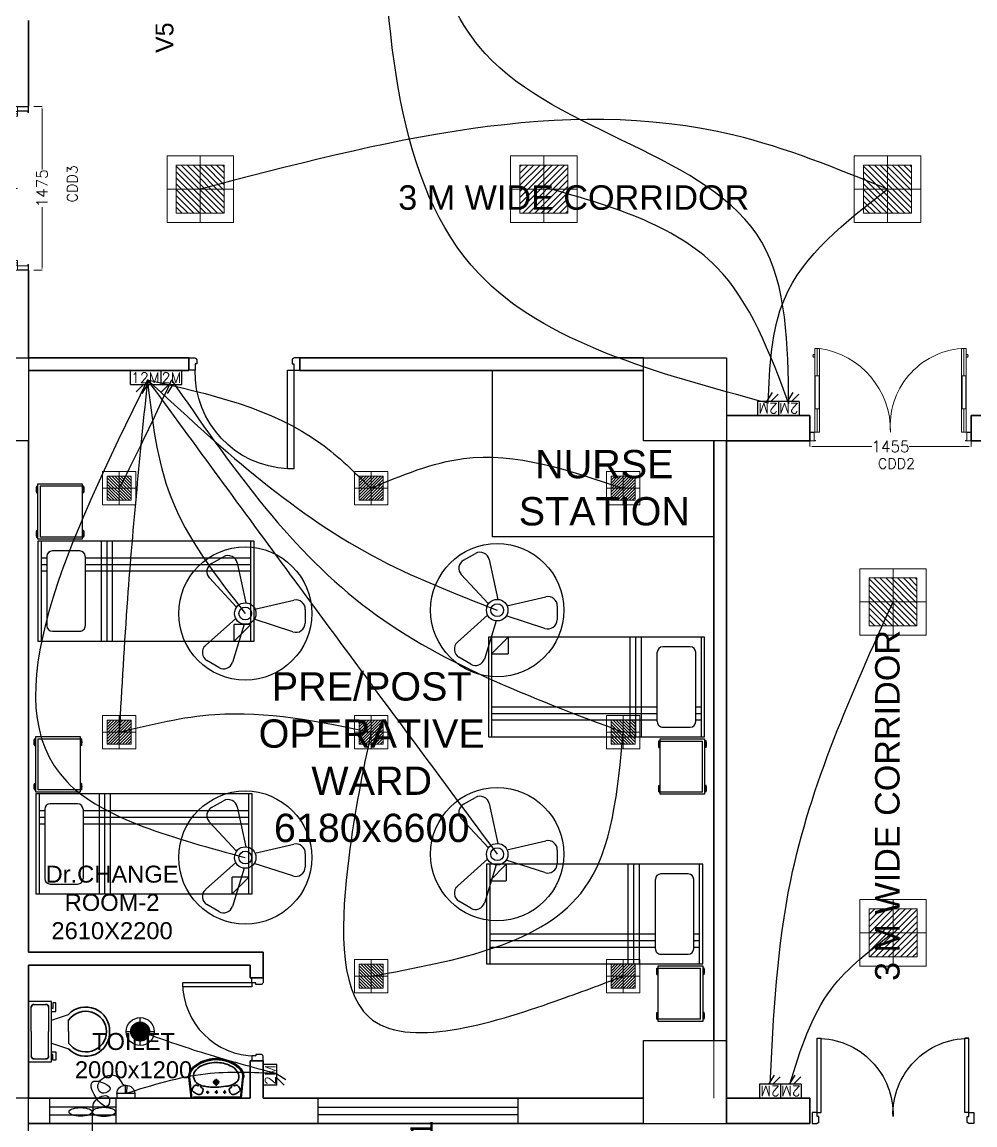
# Model space of a CAD drawing. Extents: x 3505867 to 3988380, y -625948 to -590408.
# Drawn here: x 3577633 to 3586225, y -613195 to -603251 of the extents above; entities that cross this region are included whole.
import ezdxf

# ---------------------------------------------------------------- set-up
doc = ezdxf.new("R2010")
doc.units = 0
doc.header["$LTSCALE"] = 6
doc.header["$MEASUREMENT"] = 0
doc.linetypes.add('CONTINU', pattern=[0])
doc.layers.get('0').update_dxf_attribs({"linetype": 'CONTINUOUS'})
doc.layers.get('Defpoints').update_dxf_attribs({"linetype": 'CONTINUOUS'})
for name, color, linetype, lineweight in [('1200 Door', 144, 'CONTINUOUS', 5), ('Double Leaf Door', 4, 'CONTINUOUS', 18), ('ELE-24W EMERGENCY  LED LIGHT', 5, 'CONTINUOUS', 18), ('ELE-24W LED LIGHT', 1, 'CONTINUOUS', 18), ('ELE-36W EMERGENCY  LED LIGHT', 7, 'CONTINUOUS', 18), ('ELE-36W LED LIGHT', 210, 'CONTINUOUS', 18), ('WALL', 10, 'CONTINUOUS', 35)]:
    doc.layers.add(name, color=color, linetype=linetype, lineweight=lineweight)
for name, color, linetype in [('24W RAW POWER', 1, 'CONTINUOUS'), ('24W UPS POWER LIGHT', 5, 'CONTINUOUS'), ('COL', 5, 'CONTINUOUS'), ('DIM', 7, 'CONTINUOUS'), ('DOOR', 44, 'CONTINUOUS'), ('ELE 36W EMERGENCY LIGHT', 5, 'CONTINUOUS'), ('ELE 36W LED LIGHT', 6, 'CONTINUOUS'), ('ELE-1200MM CEILINGFAN', 6, 'CONTINUOUS'), ('ELE-12M P.SB', 5, 'CONTINUOUS'), ('ELE-12W LED', 1, 'CONTINUOUS'), ('ELE-2M RAW P.SB', 40, 'CONTINUOUS'), ('ELE-2M UPS P.SB', 3, 'CONTINUOUS'), ('ELE-3M RAW P.SB', 40, 'CONTINUOUS'), ('ELE-EXHAUST FAN', 10, 'CONTINUOUS'), ('furniture', 33, 'CONTINUOUS'), ('JOINERY', 7, 'CONTINUOUS'), ('Window', 161, 'CONTINUOUS')]:
    doc.layers.add(name, color=color, linetype=linetype)
doc.layers.add('ELE-LIGHTING WIRING', color=7, linetype='CONTINUOUS', true_color=0x63d7b6)
doc.styles.add('ARIAL', font='')
doc.styles.add('ROMANS', font='romans.shx')
doc.styles.get("Standard").update_dxf_attribs({"font": 'SIMPLEX'})
doc.styles.get('ARIAL').set_extended_font_data('Arial')
doc.dimstyles.new('AEPL1', dxfattribs={"dimtxt": 100, "dimasz": 25, "dimexe": 1.25, "dimexo": 50, "dimtad": 0, "dimdec": 0, "dimtxsty": 'ROMANS', "dimcen": 2.5, "dimclrd": 250, "dimclre": 250, "dimadec": 0, "dimazin": 0, "dimtfac": 1, "dimtdec": 0, "dimtmove": 0, "dimatfit": 3, "dimfxl": 1, "dimlwd": 0, "dimlwe": 0, "dimarcsym": 0})

# ---------------------------------------------------------------- blocks, each defined once
blk = doc.blocks.new('1000')
at = {"layer": 'DOOR'}
for p, q in [((0, -111.1, 0), (0, 0)), ((0, 0), (55.2, 0, 0)), ((944.8, 0, 0), (944.8, -2.5, 0)), ((1000, 0), (944.8, 0, 0)), ((1000, -111.1, 0), (1000, 0)), ((55.2, 0, 0), (55.2, -2.5, 0)), ((70.2, -55, 0), (55.2, -55, 0)), ((55.2, -55, 0), (55.2, -111.1, 0)), ((70.2, -15, 0), (67.7, -15, 0)), ((70.2, -15, 0), (70.2, -55, 0)), ((929.8, -15, 0), (929.8, -55, 0)), ((929.8, -15, 0), (932.3, -15, 0)), ((929.8, -55, 0), (944.8, -55, 0)), ((944.8, -55, 0), (944.7, -111.1, 0)), ((55.2, -111.1, 0), (0, -111.1, 0)), ((55.2, -111.1, 0), (55.2, -1000.6, 0)), ((111.3, -111.1, 0), (55.2, -111.1, 0)), ((111.3, -1000.6, 0), (111.3, -111.1, 0)), ((944.7, -111.1, 0), (1000, -111.1, 0)), ((55.2, -1000.6, 0), (111.3, -1000.6, 0))]:
    blk.add_line(p, q, dxfattribs=at)
for centre, start_param, end_param in [((55.2, -15, 0), 3.926897, 5.497693), ((944.8, -15, 0), -0.785492, 0.785304)]:
    blk.add_ellipse(centre, major_axis=(-8.84, 8.84, 0), ratio=1, start_param=start_param, end_param=end_param, dxfattribs=at)
at = {"layer": 'DOOR', "color": 145}
blk.add_ellipse((71.4, -128.1, 0), major_axis=(597.3, 637.4, 0), ratio=0.999944, start_param=3.940126, end_param=5.484659, dxfattribs=at)
blk = doc.blocks.new('A$C45A5314D')
at = {"layer": 'furniture', "ltscale": 0.75}
for p, q in [((-1962.2, 946.4), (-1950, 946.4)), ((-1962.2, 946.4), (-1962.2, 887.3)), ((-1950, 467.5), (-1950, 967.5)), ((-1950, 967.5), (-1550, 967.5)), ((-1930.3, 947.8), (-1930.3, 487.2)), ((-1930.3, 947.8), (-1550, 947.8)), ((-1550, 967.5), (-1550, 467.5)), ((-1537.8, 946.4), (-1550, 946.4)), ((-1537.8, 946.4), (-1537.8, 887.3)), ((-1962.2, 887.3), (-1950, 887.3)), ((-1537.8, 887.3), (-1550, 887.3)), ((-1962.2, 545.4), (-1950, 545.4)), ((-1962.2, 545.4), (-1962.2, 486.3)), ((-1537.8, 545.4), (-1550, 545.4)), ((-1537.8, 545.4), (-1537.8, 486.3)), ((-1962.2, 486.3), (-1950, 486.3)), ((-1550, 467.5), (-1950, 467.5)), ((-1550, 487.2), (-1930.3, 487.2)), ((-1537.8, 486.3), (-1550, 486.3))]:
    blk.add_line(p, q, dxfattribs=at)
at = {"layer": 'furniture', "color": 8, "ltscale": 0.75}
for p, q in [((-1962.2, 945.5), (-1950, 945.5)), ((-1962.2, 944.4), (-1950, 944.4)), ((-1962.2, 943.2), (-1950, 943.2)), ((-1962.2, 941.5), (-1950, 941.5)), ((-1962.2, 939.2), (-1950, 939.2)), ((-1962.2, 936.2), (-1950, 936.2)), ((-1962.2, 932), (-1950, 932)), ((-1962.2, 927.1), (-1950, 927.1)), ((-1962.2, 920.9), (-1950, 920.9)), ((-1962.2, 912.9), (-1950, 912.9)), ((-1962.2, 906.7), (-1950, 906.7)), ((-1962.2, 901.8), (-1950, 901.8)), ((-1962.2, 897.6), (-1950, 897.6)), ((-1537.8, 945.5), (-1550, 945.5)), ((-1537.8, 944.4), (-1550, 944.4)), ((-1537.8, 943.2), (-1550, 943.2)), ((-1537.8, 941.5), (-1550, 941.5)), ((-1537.8, 939.2), (-1550, 939.2)), ((-1537.8, 936.2), (-1550, 936.2)), ((-1537.8, 932), (-1550, 932)), ((-1537.8, 927.1), (-1550, 927.1)), ((-1537.8, 920.9), (-1550, 920.9)), ((-1537.8, 912.9), (-1550, 912.9)), ((-1537.8, 906.7), (-1550, 906.7)), ((-1537.8, 901.8), (-1550, 901.8)), ((-1537.8, 897.6), (-1550, 897.6)), ((-1962.2, 894.6), (-1950, 894.6)), ((-1962.2, 892.3), (-1950, 892.3)), ((-1962.2, 890.6), (-1950, 890.6)), ((-1962.2, 889.4), (-1950, 889.4)), ((-1962.2, 888.2), (-1950, 888.2)), ((-1537.8, 894.6), (-1550, 894.6)), ((-1537.8, 892.3), (-1550, 892.3)), ((-1537.8, 890.6), (-1550, 890.6)), ((-1537.8, 889.4), (-1550, 889.4)), ((-1537.8, 888.2), (-1550, 888.2)), ((-1962.2, 544.5), (-1950, 544.5)), ((-1962.2, 543.4), (-1950, 543.4)), ((-1962.2, 542.2), (-1950, 542.2)), ((-1962.2, 540.4), (-1950, 540.4)), ((-1962.2, 538.1), (-1950, 538.1)), ((-1962.2, 535.2), (-1950, 535.2)), ((-1962.2, 531), (-1950, 531)), ((-1962.2, 526.1), (-1950, 526.1)), ((-1962.2, 519.9), (-1950, 519.9)), ((-1962.2, 511.9), (-1950, 511.9)), ((-1962.2, 505.7), (-1950, 505.7)), ((-1962.2, 500.7), (-1950, 500.7)), ((-1537.8, 544.5), (-1550, 544.5)), ((-1537.8, 543.4), (-1550, 543.4)), ((-1537.8, 542.2), (-1550, 542.2)), ((-1537.8, 540.4), (-1550, 540.4)), ((-1537.8, 538.1), (-1550, 538.1)), ((-1537.8, 535.2), (-1550, 535.2)), ((-1537.8, 531), (-1550, 531)), ((-1537.8, 526.1), (-1550, 526.1)), ((-1537.8, 519.9), (-1550, 519.9)), ((-1537.8, 511.9), (-1550, 511.9)), ((-1537.8, 505.7), (-1550, 505.7)), ((-1537.8, 500.7), (-1550, 500.7)), ((-1962.2, 496.6), (-1950, 496.6)), ((-1962.2, 493.6), (-1950, 493.6)), ((-1962.2, 491.3), (-1950, 491.3)), ((-1962.2, 489.6), (-1950, 489.6)), ((-1962.2, 488.4), (-1950, 488.4)), ((-1962.2, 487.2), (-1950, 487.2)), ((-1962.2, 486.3), (-1950, 486.3)), ((-1537.8, 496.6), (-1550, 496.6)), ((-1537.8, 493.6), (-1550, 493.6)), ((-1537.8, 491.3), (-1550, 491.3)), ((-1537.8, 489.6), (-1550, 489.6)), ((-1537.8, 488.4), (-1550, 488.4)), ((-1537.8, 487.2), (-1550, 487.2))]:
    blk.add_line(p, q, dxfattribs=at)
at = {"layer": 'furniture'}
for p, q in [((0, 450), (-1950, 450)), ((-1950, 450), (-1950, -450)), ((-1920.5, 450), (-1920.5, -450)), ((-1376.5, -450), (-1376.5, 450)), ((-1326.5, -450), (-1326.5, 450)), ((-1276.5, -450), (-1276.5, 450)), ((-29.5, -450), (-29.5, 450)), ((0, -450), (0, 450)), ((-1920.5, 300), (-1869, 300)), ((-1869, 312.7), (-1869, -312.7)), ((-1572.3, 361.9), (-1819.8, 361.9)), ((-1523.1, 312.7), (-1523.1, -312.7)), ((-1523.1, 300), (-29.5, 300)), ((-1920.5, 240.9), (-1869, 240.9)), ((-1523.1, 240.9), (-29.5, 240.9)), ((-1920.5, 181.9), (-1869, 181.9)), ((-1523.1, 181.9), (-29.5, 181.9)), ((-1819.8, -361.9), (-1572.3, -361.9)), ((-179.5, -450), (-29.5, -300)), ((-179.5, -450), (-179.5, -300)), ((-29.5, -300), (-179.5, -300)), ((-1950, -450), (0, -450))]:
    blk.add_line(p, q, dxfattribs=at)
at = {"layer": 'furniture', "ltscale": 0.75}
for centre, start, end in [((-1876, 916.9), 161.07537, 198.92466), ((-1624, 916.9), 341.07537, 18.92466), ((-1876, 515.9), 161.07537, 198.92466), ((-1624, 515.9), 341.07537, 18.92466)]:
    blk.add_arc(centre, 91.1, start, end, dxfattribs=at)
at = {"layer": 'furniture'}
for centre, start, end in [((-1819.8, 312.7), 90.00001, 180.00001), ((-1572.3, 312.7), 0.00001, 90.00001), ((-1819.8, -312.7), 180.00001, 270.00001), ((-1572.3, -312.7), 270.00001, 0.00001)]:
    blk.add_arc(centre, 49.2, start, end, dxfattribs=at)
blk = doc.blocks.new('21500')
at = {"layer": 'DOOR'}
for p, q in [((67.5, 100), (67.5, 770)), ((67.5, 770), (102.5, 770)), ((102.5, 100), (102.5, 770)), ((1397.5, 100), (1397.5, 770)), ((1432.5, 770), (1397.5, 770)), ((1432.5, 100), (1432.5, 770)), ((67.5, 100), (102.5, 100)), ((1432.5, 100), (1397.5, 100)), ((67.5, 0), (67.5, 2.5)), ((82.5, 15), (80, 15)), ((1417.5, 15), (1420, 15)), ((1432.5, 0), (1432.5, 2.5))]:
    blk.add_line(p, q, dxfattribs=at)
for points in [[(82.5, 65), (67.5, 65), (67.5, 100), (22.5, 100), (22.5, 0), (67.5, 0)], [(1417.5, 65), (1432.5, 65), (1432.5, 100), (1477.5, 100), (1477.5, 0), (1432.5, 0)], [(82.5, 15), (82.5, 65)], [(1417.5, 15), (1417.5, 65)]]:
    blk.add_lwpolyline(points, dxfattribs=at)
at = {"layer": 'DOOR', "color": 145}
for centre, start, end in [((64.2, 83.9), 358.42092, 89.721), ((1435.8, 83.9), 90.279, 181.57908)]:
    blk.add_arc(centre, 686.1, start, end, dxfattribs=at)
at = {"layer": 'DOOR'}
for centre, start, end in [((67.5, 15), 270, 0), ((1432.5, 15), 180, 270)]:
    blk.add_arc(centre, 12.5, start, end, dxfattribs=at)
blk = doc.blocks.new('750')
at = {"layer": 'DOOR'}
for p, q in [((-50, 705), (-47.5, 705)), ((-35, 690), (-35, 692.5)), ((-50, 45), (-47.5, 45)), ((-35, 60), (-35, 57.5)), ((50, 45), (50, 80)), ((50, 80), (675, 80)), ((50, 45), (675, 45)), ((675, 45), (675, 80))]:
    blk.add_line(p, q, dxfattribs=at)
for points in [[(15, 690), (15, 705), (50, 705), (50, 750), (-50, 750), (-50, 705)], [(-35, 690), (15, 690)], [(15, 60), (15, 45), (50, 45), (50, 0), (-50, 0), (-50, 45)], [(-35, 60), (15, 60)]]:
    blk.add_lwpolyline(points, dxfattribs=at)
for centre, start, end in [((-35, 705), 180, 270), ((-35, 45), 90, 180)]:
    blk.add_arc(centre, 12.5, start, end, dxfattribs=at)
at = {"layer": 'DOOR', "color": 145}
blk.add_arc((15, 45), 660, 0, 90, dxfattribs=at)
blk = doc.blocks.new('*D131')
at = {"layer": 'Defpoints', "color": 0, "linetype": 'ByBlock'}
for p in [(-8510, 7025), (-7055, 7025), (-7055, 6860)]:
    blk.add_point(p, dxfattribs=at)
at = {"layer": 'DIM', "color": 250, "linetype": 'ByBlock', "lineweight": 0}
for p, q in [((-8510, 6975), (-8510, 6858.8)), ((-7055, 6975), (-7055, 6858.8)), ((-8485, 6860), (-7952.2, 6860)), ((-7080, 6860), (-7612.8, 6860))]:
    blk.add_line(p, q, dxfattribs=at)
at = {"layer": 'DIM', "color": 250, "linetype": 'ByBlock'}
for points in [[(-8485, 6864.2), (-8485, 6855.8), (-8510, 6860)], [(-7080, 6855.8), (-7080, 6864.2), (-7055, 6860)]]:
    blk.add_solid(points, dxfattribs=at)
at = {"layer": 'DIM', "color": 0, "linetype": 'ByBlock', "insert": (-7782.5, 6860), "char_height": 100, "attachment_point": 5, "style": 'ROMANS'}
blk.add_mtext('1455', dxfattribs=at)
blk = doc.blocks.new('1800x80')
at = {"layer": 'Double Leaf Door'}
for points in [[(101770.4, -25417.9), (101775.3, -25417.9), (101775.3, -25121.4), (101770.4, -25121.4)], [(101814, -25121.4), (101809.1, -25121.4), (101809.1, -25417.9), (101814, -25417.9)], [(103113.4, -25121.4), (103118.4, -25121.4), (103118.4, -25417.9), (103113.4, -25417.9)], [(103157.1, -25417.9), (103152.1, -25417.9), (103152.1, -25121.4), (103157.1, -25121.4)]]:
    blk.add_hatch(color=6, dxfattribs=at).paths.add_polyline_path(points)
at = {"layer": 'Double Leaf Door', "color": 8}
for p, q in [((101770.4, -25581.8), (101770.4, -24927.6)), ((101770.4, -24927.6), (101814, -24927.6)), ((101792.2, -25121.4), (101792.2, -24927.6)), ((101814, -24927.6), (101814, -25581.8)), ((103157.1, -24927.6), (103113.4, -24927.6)), ((103113.4, -24927.6), (103113.4, -25581.8)), ((103135.3, -25121.4), (103135.3, -24927.6)), ((103157.1, -25581.8), (103157.1, -24927.6)), ((101756, -24985.1), (101756, -25003.1)), ((101770.4, -24983.1), (101758, -24983.1)), ((101758, -25005), (101770.4, -25005)), ((101770.4, -24983.1), (101770.4, -25005)), ((103157.1, -24983.1), (103169.5, -24983.1)), ((103157.1, -24983.1), (103157.1, -25005)), ((103169.5, -25005), (103157.1, -25005)), ((103171.5, -24985.1), (103171.5, -25003.1)), ((101792.2, -25581.8), (101792.2, -25417.9)), ((103135.3, -25581.8), (103135.3, -25417.9)), ((101726.2, -25581.8), (101726.2, -25681.8)), ((101766.4, -25581.8), (101726.2, -25581.8)), ((101728.2, -25583.8), (101728.2, -25679.8)), ((101764.4, -25583.8), (101728.2, -25583.8)), ((101764.4, -25678.9), (101764.4, -25583.8)), ((101766.4, -25676.9), (101766.4, -25581.8)), ((101814, -25581.8), (101770.4, -25581.8)), ((103113.4, -25581.8), (103157.1, -25581.8)), ((103161.1, -25676.9), (103161.1, -25581.8)), ((103161.1, -25581.8), (103201.2, -25581.8)), ((103163, -25678.9), (103163, -25583.8)), ((103163, -25583.8), (103199.3, -25583.8)), ((103199.3, -25583.8), (103199.3, -25679.8)), ((103201.2, -25581.8), (103201.2, -25681.8)), ((101726.2, -25681.8), (101766.4, -25681.8)), ((101728.2, -25679.8), (101766.4, -25679.8)), ((101776.3, -25678.9), (101764.4, -25678.9)), ((101778.3, -25676.9), (101766.4, -25676.9)), ((101766.4, -25679.8), (101776.3, -25679.8)), ((101766.4, -25681.8), (101778.3, -25681.8)), ((101776.3, -25679.8), (101776.3, -25678.9)), ((101778.3, -25681.8), (101778.3, -25676.9)), ((103149.1, -25681.8), (103149.1, -25676.9)), ((103149.1, -25676.9), (103161.1, -25676.9)), ((103161.1, -25681.8), (103149.1, -25681.8)), ((103151.1, -25679.8), (103151.1, -25678.9)), ((103151.1, -25678.9), (103163, -25678.9)), ((103161.1, -25679.8), (103151.1, -25679.8)), ((103199.3, -25679.8), (103161.1, -25679.8)), ((103201.2, -25681.8), (103161.1, -25681.8))]:
    blk.add_line(p, q, dxfattribs=at)
at = {"layer": 'Double Leaf Door', "color": 6}
for p, q in [((101814, -25121.4), (101770.4, -25121.4)), ((101770.4, -25121.4), (101770.4, -25417.9)), ((101775.3, -25417.9), (101775.3, -25121.4)), ((101809.1, -25417.9), (101809.1, -25121.4)), ((101814, -25417.9), (101814, -25121.4)), ((103113.4, -25417.9), (103113.4, -25121.4)), ((103113.4, -25121.4), (103157.1, -25121.4)), ((103118.4, -25417.9), (103118.4, -25121.4)), ((103152.1, -25417.9), (103152.1, -25121.4)), ((103157.1, -25121.4), (103157.1, -25417.9)), ((101770.4, -25417.9), (101814, -25417.9)), ((103157.1, -25417.9), (103113.4, -25417.9))]:
    blk.add_line(p, q, dxfattribs=at)
at = {"layer": 'Double Leaf Door', "color": 6, "ltscale": 100}
for p, q in [((101809.1, -25121.4), (101809.1, -25417.9)), ((103118.4, -25121.4), (103118.4, -25417.9))]:
    blk.add_line(p, q, dxfattribs=at)
at = {"layer": 'Double Leaf Door', "color": 6}
for points in [[(101770.4, -25121.4), (101770.4, -25417.9), (101775.3, -25417.9), (101775.3, -25121.4), (101770.4, -25121.4)], [(101814, -25121.4), (101814, -25417.9), (101809.1, -25417.9), (101809.1, -25121.4), (101814, -25121.4)], [(103113.4, -25121.4), (103113.4, -25417.9), (103118.4, -25417.9), (103118.4, -25121.4), (103113.4, -25121.4)], [(103157.1, -25121.4), (103157.1, -25417.9), (103152.1, -25417.9), (103152.1, -25121.4), (103157.1, -25121.4)]]:
    blk.add_lwpolyline(points, dxfattribs=at)
at = {"layer": 'Double Leaf Door', "ltscale": 5000}
for points in [[(101770.4, -25121.4), (101770.4, -25417.9), (101775.3, -25417.9), (101775.3, -25121.4), (101770.4, -25121.4)], [(103157.1, -25121.4), (103157.1, -25417.9), (103152.1, -25417.9), (103152.1, -25121.4), (103157.1, -25121.4)]]:
    blk.add_lwpolyline(points, dxfattribs=at)
at = {"layer": 'Double Leaf Door', "color": 8}
for centre, radius, start, end in [((101731.8, -25658.9), 736, 6.01421, 83.58626), ((103143.1, -25606.8), 679.9, 92.50464, 177.89489), ((101756, -24994.1), 3.72, 90, 270), ((101758, -24985.1), 1.98, 90, 180), ((101758, -25003.1), 1.98, 180, 270), ((103169.5, -24985.1), 1.98, 0, 90), ((103169.5, -25003.1), 1.98, 270, 0), ((103171.5, -24994.1), 3.72, 270, 90)]:
    blk.add_arc(centre, radius, start, end, dxfattribs=at)
blk = doc.blocks.new('*D133')
at = {"layer": 'Defpoints', "color": 0, "linetype": 'ByBlock'}
for p in [(-15555, 9925.2), (-15432.3, 9925.2), (-15555, 8450.2)]:
    blk.add_point(p, dxfattribs=at)
at = {"layer": 'DIM', "color": 250, "linetype": 'ByBlock', "lineweight": 0}
for p, q in [((-15505, 9925.2), (-15431, 9925.2)), ((-15432.3, 9900.2), (-15432.3, 9357.3)), ((-15432.3, 8475.2), (-15432.3, 9018)), ((-15505, 8450.2), (-15431, 8450.2))]:
    blk.add_line(p, q, dxfattribs=at)
at = {"layer": 'DIM', "color": 250, "linetype": 'ByBlock'}
for points in [[(-15428.1, 9900.2), (-15436.5, 9900.2), (-15432.3, 9925.2)], [(-15436.5, 8475.2), (-15428.1, 8475.2), (-15432.3, 8450.2)]]:
    blk.add_solid(points, dxfattribs=at)
at = {"layer": 'DIM', "color": 0, "linetype": 'ByBlock', "insert": (-15432.3, 9187.7), "char_height": 100, "attachment_point": 5, "rotation": 90, "style": 'ROMANS'}
blk.add_mtext('1475', dxfattribs=at)
blk = doc.blocks.new('2000x80')
at = {"layer": 'Double Leaf Door'}
for points in [[(104210, -25357.6), (104215, -25357.6), (104215, -25061.1), (104210, -25061.1)], [(104253.7, -25061.1), (104248.7, -25061.1), (104248.7, -25357.6), (104253.7, -25357.6)], [(105533.1, -25061.1), (105538, -25061.1), (105538, -25357.6), (105533.1, -25357.6)], [(105576.7, -25357.6), (105571.8, -25357.6), (105571.8, -25061.1), (105576.7, -25061.1)]]:
    blk.add_hatch(color=6, dxfattribs=at).paths.add_polyline_path(points)
at = {"layer": 'Double Leaf Door', "color": 8}
for p, q in [((104210, -25567.2), (104210, -24813)), ((104210, -24813), (104253.7, -24813)), ((104231.9, -25061.1), (104231.9, -24813)), ((104253.7, -24813), (104253.7, -25567.2)), ((105576.7, -24813), (105533.1, -24813)), ((105533.1, -24813), (105533.1, -25567.2)), ((105554.9, -25061.1), (105554.9, -24813)), ((105576.7, -25567.2), (105576.7, -24813)), ((104195.7, -24870.5), (104195.7, -24888.5)), ((104210, -24868.6), (104197.6, -24868.6)), ((104197.6, -24890.5), (104210, -24890.5)), ((104210, -24868.6), (104210, -24890.5)), ((105576.7, -24868.6), (105589.2, -24868.6)), ((105576.7, -24868.6), (105576.7, -24890.5)), ((105589.2, -24890.5), (105576.7, -24890.5)), ((105591.1, -24870.5), (105591.1, -24888.5)), ((104231.9, -25567.2), (104231.9, -25357.6)), ((105554.9, -25567.2), (105554.9, -25357.6)), ((104165.9, -25567.2), (104165.9, -25647.2)), ((104206.1, -25567.2), (104165.9, -25567.2)), ((104165.9, -25647.2), (104206.1, -25647.2)), ((104167.9, -25569.2), (104167.9, -25645.3)), ((104204.1, -25569.2), (104167.9, -25569.2)), ((104167.9, -25645.3), (104206.1, -25645.3)), ((104204.1, -25644.3), (104204.1, -25569.2)), ((104216, -25644.3), (104204.1, -25644.3)), ((104206.1, -25642.3), (104206.1, -25567.2)), ((104218, -25642.3), (104206.1, -25642.3)), ((104206.1, -25645.3), (104216, -25645.3)), ((104206.1, -25647.2), (104218, -25647.2)), ((104253.7, -25567.2), (104210, -25567.2)), ((104216, -25645.3), (104216, -25644.3)), ((104218, -25647.2), (104218, -25642.3)), ((105533.1, -25567.2), (105576.7, -25567.2)), ((105568.8, -25647.2), (105568.8, -25642.3)), ((105568.8, -25642.3), (105580.7, -25642.3)), ((105580.7, -25647.2), (105568.8, -25647.2)), ((105570.8, -25645.3), (105570.8, -25644.3)), ((105570.8, -25644.3), (105582.7, -25644.3)), ((105580.7, -25645.3), (105570.8, -25645.3)), ((105580.7, -25642.3), (105580.7, -25567.2)), ((105580.7, -25567.2), (105620.9, -25567.2)), ((105618.9, -25645.3), (105580.7, -25645.3)), ((105620.9, -25647.2), (105580.7, -25647.2)), ((105582.7, -25644.3), (105582.7, -25569.2)), ((105582.7, -25569.2), (105618.9, -25569.2)), ((105618.9, -25569.2), (105618.9, -25645.3)), ((105620.9, -25567.2), (105620.9, -25647.2))]:
    blk.add_line(p, q, dxfattribs=at)
at = {"layer": 'Double Leaf Door', "color": 6}
for p, q in [((104253.7, -25061.1), (104210, -25061.1)), ((104210, -25061.1), (104210, -25357.6)), ((104215, -25357.6), (104215, -25061.1)), ((104248.7, -25357.6), (104248.7, -25061.1)), ((104253.7, -25357.6), (104253.7, -25061.1)), ((105533.1, -25357.6), (105533.1, -25061.1)), ((105533.1, -25061.1), (105576.7, -25061.1)), ((105538, -25357.6), (105538, -25061.1)), ((105571.8, -25357.6), (105571.8, -25061.1)), ((105576.7, -25061.1), (105576.7, -25357.6)), ((104210, -25357.6), (104253.7, -25357.6)), ((105576.7, -25357.6), (105533.1, -25357.6))]:
    blk.add_line(p, q, dxfattribs=at)
at = {"layer": 'Double Leaf Door', "color": 6, "ltscale": 100}
for p, q in [((104248.7, -25061.1), (104248.7, -25357.6)), ((105538, -25061.1), (105538, -25357.6))]:
    blk.add_line(p, q, dxfattribs=at)
at = {"layer": 'Double Leaf Door', "color": 6}
for points in [[(104210, -25061.1), (104210, -25357.6), (104215, -25357.6), (104215, -25061.1), (104210, -25061.1)], [(104253.7, -25061.1), (104253.7, -25357.6), (104248.7, -25357.6), (104248.7, -25061.1), (104253.7, -25061.1)], [(105533.1, -25061.1), (105533.1, -25357.6), (105538, -25357.6), (105538, -25061.1), (105533.1, -25061.1)], [(105576.7, -25061.1), (105576.7, -25357.6), (105571.8, -25357.6), (105571.8, -25061.1), (105576.7, -25061.1)]]:
    blk.add_lwpolyline(points, dxfattribs=at)
at = {"layer": 'Double Leaf Door', "ltscale": 5000}
for points in [[(104210, -25061.1), (104210, -25357.6), (104215, -25357.6), (104215, -25061.1), (104210, -25061.1)], [(105576.7, -25061.1), (105576.7, -25357.6), (105571.8, -25357.6), (105571.8, -25061.1), (105576.7, -25061.1)]]:
    blk.add_lwpolyline(points, dxfattribs=at)
at = {"layer": 'Double Leaf Door', "color": 8}
for centre, radius, start, end in [((104143.8, -25554.6), 749.7, 359.03214, 81.57239), ((105589, -25508.8), 698.1, 94.59437, 184.8011), ((104195.7, -24879.5), 3.72, 90, 270), ((104197.6, -24870.5), 1.98, 90, 180), ((104197.6, -24888.5), 1.98, 180, 270), ((105589.2, -24870.5), 1.98, 0, 90), ((105589.2, -24888.5), 1.98, 270, 0), ((105591.1, -24879.5), 3.72, 270, 90)]:
    blk.add_arc(centre, radius, start, end, dxfattribs=at)
blk = doc.blocks.new('rhej')
at = {"color": 8, "lineweight": 25}
for p, q in [((271.6, 188.9), (271.6, 266.4)), ((271.6, 266.4), (297.5, 266.4)), ((297.5, 266.4), (297.5, 214.7)), ((297.5, 214.7), (310.4, 214.7)), ((310.4, 279.4), (310.4, -263.7)), ((517.3, 279.4), (310.4, 279.4)), ((336.3, 227.7), (336.3, 7.8)), ((465.6, 253.5), (362.2, 253.5)), ((491.5, 7.8), (491.5, 227.7)), ((517.3, 7.8), (517.3, 279.4)), ((310.4, 111.3), (155.3, 163)), ((155.3, 7.8), (155.3, 111.3)), ((310.4, 188.9), (271.6, 188.9)), ((155.3, 7.8), (155.3, -95.6)), ((336.3, -212), (336.3, 7.8)), ((491.5, 7.8), (491.5, -212)), ((517.3, -263.7), (517.3, 7.8)), ((310.4, -95.6), (155.3, -147.3)), ((271.6, -173.2), (271.6, -250.8)), ((310.4, -173.2), (271.6, -173.2)), ((271.6, -250.8), (297.5, -250.8)), ((297.5, -250.8), (297.5, -199.1)), ((297.5, -199.1), (310.4, -199.1)), ((310.4, -263.7), (517.3, -263.7)), ((465.6, -237.9), (362.2, -237.9))]:
    blk.add_line(p, q, dxfattribs=at)
at = {"color": 8, "extrusion": (0, 0, -1)}
for centre, major_axis, start_param, end_param in [((0, 15.7), (151.4, -151.4), 2.319632, 4.738539), ((0.9, 2.3), (-133.6, -133.6), 0.814663, 3.31238), ((358.9, 230.9), (-16.2, -16.2), 0.643501, 2.498091), ((468.8, 230.9), (16.2, -16.2), 3.785094, 5.639684), ((0, 0), (-151.4, -151.4), 4.686239, 7.105146), ((0.9, 13.4), (-133.6, -133.6), 4.541602, 7.039318), ((358.9, -215.2), (-16.2, -16.2), -0.927295, 0.927295), ((468.8, -215.2), (16.2, -16.2), 5.35589, 7.21048)]:
    blk.add_ellipse(centre, major_axis=major_axis, ratio=1, start_param=start_param, end_param=end_param, dxfattribs=at)
blk = doc.blocks.new('u46')
at = {"color": 8, "lineweight": 25}
for p, q in [((-10.2, 228.4), (174.5, 249.1)), ((-10.2, 220.4), (181.2, 241.9)), ((-0.6, -208.9), (0.6, 208.9)), ((56.5, 80.8), (29.2, 80.8)), ((61.7, 1.6), (29.2, 1.6)), ((44.2, 92.9), (44.2, 66.7)), ((44.2, 13.7), (44.2, -12.6)), ((163.2, 3), (101.8, 3)), ((133.1, -27.2), (133.1, 33.1)), ((61.7, -73.2), (29.2, -73.2)), ((44.2, -61.1), (44.2, -87.4)), ((-10.2, -216.1), (181.2, -237.6)), ((-10.2, -224.1), (174.5, -244.8))]:
    blk.add_line(p, q, dxfattribs=at)
at = {"color": 8, "extrusion": (0, 0, -1)}
for centre, major_axis, start_param, end_param in [((144.8, 128.2), (1.1, 126.1), -1.238036, -0.892193), ((65.8, 198.9), (0, 20.7), -1.101507, 0.481509), ((57.5, 163.3), (-0.3, 56.9), 0.324902, 0.965135), ((208, 103.4), (0, 109.8), -1.431017, -0.436146), ((189.6, 137.7), (0, 70.9), -0.405199, 0.56573), ((187.7, 150.5), (0, 99.5), -0.132539, 0.848731), ((185.8, 147.6), (0.1, 94.4), -0.049658, 0.838116), ((57.3, 20.1), (0, 275.4), 0.806541, 1.180915), ((49.5, 13.5), (-0.1, 293.9), 0.809856, 1.41441), ((56, 154.5), (0, 34), 4.33982, 5.202657), ((64.6, 170.4), (0.3, 49.2), 3.359735, 4.09512), ((62.5, 153), (0, 31.9), 2.620328, 3.422401), ((104.1, 117.8), (-0.2, 26.8), -1.278641, -0.487266), ((96.3, 135.9), (0, 7.39), -0.727724, 1.373337), ((387.1, 47.9), (-0.3, 296.4), -1.495794, -1.328336), ((110.3, 167.2), (-6.08, 6.08), 4.867594, 6.265028), ((110.5, 165), (5.47, 5.47), 2.097053, 3.541809), ((90.3, 184.5), (0, 17.9), 0.880684, 2.260744), ((153.9, 79), (-0.2, 139.7), 0.557563, 1.193786), ((13.1, 6.8), (0, 297.5), 1.141495, 1.637774), ((35, 2.5), (0, 302.7), 1.155365, 1.952189), ((44.2, 80.8), (0.02, 6.43), 3.139035, 9.42222), ((44.2, 1.6), (0.08, 6.43), 3.12883, 9.412015), ((820.2, -1), (0.1, 732.1), -1.56667, -1.474079), ((888.1, 36.7), (0.8, 800.7), 4.558159, 4.668067), ((133.1, 3), (0, 21.6), 3.141254, 9.424439), ((133.1, 3), (-0.1, 15.5), 3.145308, 9.428493), ((133.1, 3), (0, 10.9), 3.142047372431534, 9.42523267961112), ((72.5, -1.7), (-0.1, 274.2), 1.346594, 1.865175), ((44.2, -73.2), (0.02, 6.43), 3.139035, 9.42222), ((263.1, -73.7), (0.1, 166.8), 4.181112, 4.641559), ((56.1, -13.3), (0.2, 287), 1.808981, 2.322804), ((62.5, -10.9), (0, 247.5), 1.579809, 2.112792), ((56, -148.1), (0, 34), 4.222121, 5.084958), ((64.6, -163.9), (0.1, 49.2), -0.960797, -0.225412), ((144.8, -121.8), (-0.3, 126.1), 4.027191, 4.373034), ((62.5, -146.6), (-0.1, 31.9), -0.276767, 0.525307), ((57.5, -156.9), (0.3, 56.9), 2.176458, 2.816691), ((104.1, -111.4), (0.2, 26.8), 3.628858, 4.420234), ((96.6, -128.2), (-0.03, 8.55), 1.455188, 3.796569), ((110.3, -160.8), (-6.08, 6.08), 4.730546, 6.12798), ((111.3, -159.3), (6.17, 6.17), 4.354779, 6.027124), ((90.3, -178.1), (0, 17.9), 0.880848, 2.260908), ((192.6, -126.1), (0, 80.1), 3.554495, 4.299548), ((181.2, -107), (0, 94.7), 2.890537, 3.362984), ((163.1, -79.8), (0.2, 126), 2.054055, 2.802751), ((171.7, -117.2), (-0.1, 123.1), 2.127435, 2.640092), ((124.5, -51.6), (-0.2, 200.3), 1.868215, 2.281789), ((65.8, -192.5), (0, 20.7), 2.661884, 4.2449), ((184.7, -162.2), (-0.1, 83.2), 2.850118, 3.264751), ((188.2, -159.7), (0, 78.1), 2.562376, 3.231693), ((187.2, -138.1), (-0.1, 106), 2.310552, 2.942572)]:
    blk.add_ellipse(centre, major_axis=major_axis, ratio=1, start_param=start_param, end_param=end_param, dxfattribs=at)
blk = doc.blocks.new('18W LED')
at = {"layer": 'ELE-12W LED'}
h = blk.add_hatch(dxfattribs=at)
h.set_pattern_fill('ANSI31', color=252)
h.set_pattern_definition([(45, (-1135553.9097, 459369.4158), (-2.24506403, 2.24506403), [])])
edge = h.paths.add_edge_path()
edge.add_arc((0, 0), 85.7, 0, 360)
at = {"layer": 'ELE-12W LED', "color": 1}
for p, q in [((0, -126.1), (0, 126.1)), ((-126.1, 0), (126.1, 0))]:
    blk.add_line(p, q, dxfattribs=at)
for radius in [126.1, 85.7]:
    blk.add_circle((0, 0), radius, dxfattribs=at)
blk = doc.blocks.new('A$C44D17E71')
at = {"layer": 'ELE-EXHAUST FAN', "color": 1}
for p, q in [((-13.3, 0.72), (-9.75, 2.1)), ((-13.3, 0.72), (-9.75, -0.48)), ((-9.75, 2.1), (-9.75, -0.48)), ((-0.97, 0.81), (-9.75, 0.81)), ((6.62, -9.32), (4.71, -9.31)), ((4.71, -9.31), (4.71, -16.8)), ((6.59, -16.81), (6.62, -9.32)), ((6.61, -12.95), (10.07, -12.97)), ((6.61, -13.55), (10.06, -13.57)), ((6.59, -16.81), (4.71, -16.8))]:
    blk.add_line(p, q, dxfattribs=at)
blk.add_ellipse((-0.97, 5.64), major_axis=(0, -4.83), ratio=0.36355, dxfattribs=at)
at = {"layer": 'ELE-EXHAUST FAN', "color": 1, "extrusion": (0, 0, -1)}
blk.add_ellipse((-0.97, -4.02), major_axis=(0, 4.83), ratio=0.36355, dxfattribs=at)
blk.add_ellipse((6.31, -13.06), major_axis=(0.02, 3.76), ratio=1, start_param=0.079283, end_param=3.06231, dxfattribs=at)
at = {"layer": 'ELE-EXHAUST FAN', "color": 1}
blk.add_open_spline([(-1.04, 0.81), (-0.79, -0.3), (3.44, 2.5), (7.59, -7.04), (-0.96, -5.98), (5.22, 0.41), (14.27, 3.09), (9.16, -9.39), (5.43, -2.53), (11.73, 0.02), (16.82, -10.79), (10.14, -10.71), (10.07, -12.97)], degree=3, knots=[0, 0, 0, 0, 6.261699, 12.352893, 15.787239, 21.858742, 28.752755, 35.678217, 39.225495, 45.354107, 53.693878, 67.421453, 67.421453, 67.421453, 67.421453], dxfattribs=at)
blk = doc.blocks.new('2M SB')
at = {"layer": 'ELE-2M RAW P.SB'}
for p, q in [((-134, 160), (-69, 265)), ((-240, 160), (-240, 0)), ((0, 160), (-240, 160)), ((-88, 160), (-3, 245)), ((0, 160), (0, 0))]:
    blk.add_line(p, q, dxfattribs=at)
blk.add_text('2M', height=120, rotation=180, dxfattribs=at).set_placement((-6, 143))
blk = doc.blocks.new('24w led light')
at = {"layer": 'ELE-24W LED LIGHT', "color": 1, "lineweight": 0}
for p, q in [((159, 159), (-160, 159)), ((-160, 159), (-160, -160)), ((115, 115), (-116, 115)), ((-116, 115), (-116, -116)), ((110, -116), (-116, 110)), ((115, -92), (-92, 115)), ((115, -64), (-64, 115)), ((115, -35), (-35, 115)), ((115, -7), (-7, 115)), ((-1, -160), (-1, 159)), ((115, 21), (21, 115)), ((115, 49), (49, 115)), ((115, 77), (77, 115)), ((115, 106), (106, 115)), ((115, -116), (115, 115)), ((159, -160), (159, 159)), ((82, -116), (-116, 82)), ((54, -116), (-116, 54)), ((26, -116), (-116, 26)), ((-160, -1), (159, -1)), ((-3, -116), (-116, -3)), ((-31, -116), (-116, -31)), ((-59, -116), (-116, -59)), ((-87, -116), (-116, -87)), ((-160, -160), (159, -160)), ((-115, -116), (-116, -115)), ((-116, -116), (115, -116))]:
    blk.add_line(p, q, dxfattribs=at)
blk = doc.blocks.new('A$C07FB25EA')
at = {"layer": 'ELE-1200MM CEILINGFAN', "color": 3}
for p, q in [((0.26, 2.64), (3.17, 12.07)), ((6.53, 13.37), (9.47, 11.64)), ((9.84, 7.94), (2.36, 1.21)), ((-11.8, 4.55), (-2.22, 1.44)), ((-14.84, -1.03), (-14.81, 2.38)), ((-2.41, -1.1), (-12.04, -3.29)), ((1.96, -12.49), (-0.13, -2.65)), ((2.16, -1.54), (8.87, -8.78)), ((8.31, -12.34), (5.35, -14.02))]:
    blk.add_line(p, q, dxfattribs=at)
at = {"layer": 'ELE-1200MM CEILINGFAN', "color": 5, "ltscale": 10}
blk.add_circle((0, 0), 16.45, dxfattribs=at)
at = {"layer": 'ELE-1200MM CEILINGFAN', "color": 3}
for radius in [2.65, 1.58]:
    blk.add_circle((0, 0), radius, dxfattribs=at)
for centre, start, end in [((5.36, 11.38), 59.5281, 162.5229), ((8.3, 9.66), 311.9493, 59.5281), ((-12.51, 2.36), 71.9493, 179.5281), ((-12.54, -1.05), 179.5281, 282.5229), ((7.18, -10.34), 299.5281, 42.5229), ((4.21, -12.02), 191.9493, 299.5281)]:
    blk.add_arc(centre, 2.3, start, end, dxfattribs=at)
blk = doc.blocks.new('24w led emeregency')
at = {"layer": 'ELE-24W EMERGENCY  LED LIGHT'}
h = blk.add_hatch(dxfattribs=at)
h.set_pattern_fill('ANSI31', scale=166.67, style=0)
h.paths.add_polyline_path([(-115, -115), (-115, 115), (115, 115), (115, -115)])
at = {"layer": 'ELE-24W EMERGENCY  LED LIGHT', "color": 5}
for p, q in [((0, 160), (0, -160)), ((-160, 0), (160, 0))]:
    blk.add_line(p, q, dxfattribs=at)
for points in [[(-160, -160), (-160, 160), (160, 160), (160, -160)], [(-115, -115), (-115, 115), (115, 115), (115, -115)]]:
    blk.add_lwpolyline(points, close=True, dxfattribs=at)
blk = doc.blocks.new('12M')
at = {"layer": 'ELE-3M RAW P.SB'}
for p, q in [((66145.49, -30924.53), (66145.49, -30921.2)), ((66152.84, -30924.53), (66152.84, -30921.2)), ((66145.49, -30924.53), (66152.84, -30924.53)), ((66148.6, -30924.53), (66146.83, -30926.3)), ((66149.55, -30924.53), (66148.2, -30926.72))]:
    blk.add_line(p, q, dxfattribs=at)
blk.add_text('12M', height=2.5, dxfattribs=at).set_placement((66145.61, -30924.18))
blk = doc.blocks.new('2M UPS SB')
at = {"layer": 'ELE-2M UPS P.SB', "color": 3}
for p, q in [((-134, 160), (-69, 265)), ((-240, 160), (-240, 0)), ((0, 160), (-240, 160)), ((-88, 160), (-3, 245)), ((0, 160), (0, 0))]:
    blk.add_line(p, q, dxfattribs=at)
blk.add_text('2M', height=120, rotation=180, dxfattribs=at).set_placement((-6, 143))
blk = doc.blocks.new('light300x600')
at = {"layer": 'ELE-36W LED LIGHT', "lineweight": 0}
for p, q in [((918214.7, -78407.4), (918214.7, -79007.4)), ((918814.7, -78407.4), (918214.7, -78407.4)), ((918514.7, -78407.4), (918514.7, -79007.4)), ((918814.7, -79007.4), (918814.7, -78407.4)), ((918298.3, -78491.3), (918298.6, -78491)), ((918298.3, -78544.3), (918351.6, -78491)), ((918298.3, -78597.3), (918404.7, -78491)), ((918298.3, -78650.4), (918457.7, -78491)), ((918298.3, -78703.4), (918510.7, -78491)), ((918298.3, -78756.4), (918563.8, -78491)), ((918298.3, -78809.5), (918616.8, -78491)), ((918298.3, -78862.5), (918669.8, -78491)), ((918298.3, -78915.5), (918722.9, -78491)), ((918298.3, -78491), (918298.3, -78923.7)), ((918731.1, -78491), (918298.3, -78491)), ((918343.2, -78923.7), (918731.1, -78535.8)), ((918731.1, -78923.7), (918731.1, -78491)), ((918396.2, -78923.7), (918731.1, -78588.8)), ((918449.2, -78923.7), (918731.1, -78641.9)), ((918214.7, -78707.4), (918814.7, -78707.4)), ((918502.3, -78923.7), (918731.1, -78694.9)), ((918555.3, -78923.7), (918731.1, -78747.9)), ((918608.3, -78923.7), (918731.1, -78801)), ((918298.3, -78923.7), (918731.1, -78923.7)), ((918661.3, -78923.7), (918731.1, -78854)), ((918714.4, -78923.7), (918731.1, -78907)), ((918214.7, -79007.4), (918814.7, -79007.4))]:
    blk.add_line(p, q, dxfattribs=at)
blk = doc.blocks.new('ELE.EMERGENCY 40W LED LIGHT')
at = {"layer": 'ELE-36W EMERGENCY  LED LIGHT'}
h = blk.add_hatch(dxfattribs=at)
h.set_pattern_fill('ANSI31', color=5, scale=300, style=0)
h.paths.add_polyline_path([(-207.7, -207.7), (-207.7, 207.7), (207.7, 207.7), (207.7, -207.7)])
for p, q in [((0, 288), (0, -288)), ((-288, 0), (288, 0))]:
    blk.add_line(p, q, dxfattribs=at)
for points in [[(-288, -288), (-288, 288), (288, 288), (288, -288)], [(-207.7, -207.7), (-207.7, 207.7), (207.7, 207.7), (207.7, -207.7)]]:
    blk.add_lwpolyline(points, close=True, dxfattribs=at)
blk = doc.blocks.new('CIVIL IVF')
at = {"layer": 'COL', "color": 8}
for points in [[(-16305, 7660.2), (-15555, 7660.2), (-15555, 6910.2), (-16305, 6910.2)], [(-9260, 1505), (-9260, 755), (-10010, 755), (-10010, 1505)], [(-15555, 985.2), (-16305, 985.2), (-16305, 235.2), (-15555, 235.2)]]:
    blk.add_lwpolyline(points, close=True, dxfattribs=at)
at = {"layer": 'COL', "color": 8, "elevation": 0}
blk.add_lwpolyline([(-10010, 7660.2), (-9260, 7660.2), (-9260, 6910.2), (-10010, 6910.2)], close=True, dxfattribs=at)
at = {"layer": 'furniture', "color": 8, "linetype": 'Continuous'}
for p in [(-11375, 7545.2), (-9375, 6045.2)]:
    blk.add_line(p, (-11375, 6045.2), dxfattribs=at)
at = {"layer": 'WALL', "color": 8, "linetype": 'ByBlock'}
for p, q in [((-15555, 9925.2), (-15555, 10700.2)), ((-15555, 8450.2), (-15555, 7660.2)), ((-14107.6, 7660.2, 0), (-15555, 7660.2)), ((-14107.6, 7545.2, 0), (-14107.6, 7660.2, 0)), ((-13107.6, 7545.2, 0), (-13107.6, 7660.2, 0)), ((-10010, 7660.2, 0), (-13107.6, 7660.2, 0)), ((-14107.6, 7545.2, 0), (-15555, 7545.2)), ((-10010, 7545.2, 0), (-13107.6, 7545.2, 0)), ((-8510, 7140), (-9260, 7140)), ((-8510, 7140), (-9260, 7140)), ((-8510, 6910), (-8510, 7140)), ((-8510, 6910), (-8510, 7140)), ((-7055, 6910), (-7055, 7140)), ((-6260, 7140), (-7055, 7140)), ((-7055, 6910), (-7055, 7140)), ((-6260, 7140), (-7055, 7140)), ((-15555, 6910.2), (-15555, 2300.2)), ((-9375, 1505), (-9375, 6910.2)), ((-9260, 755.2), (-9260, 6910.2)), ((-8510, 6910), (-9260, 6910)), ((-6260, 6910), (-7055, 6910)), ((-15555, 2300.2), (-13440, 2300.2)), ((-13440, 2300.2), (-13440, 2070)), ((-15555, 2185.2), (-15555, 985.2)), ((-15555, 2185.2), (-13555, 2185.2)), ((-13555, 2185.2), (-13555, 2070)), ((-13440, 2070), (-13555, 2070)), ((-9260, 1505), (-9260, 1970.2)), ((-13555, 1320.2), (-13555, 985.2)), ((-13440, 1320.2), (-13555, 1320.2)), ((-13440, 1320.2), (-13440, 985.2)), ((-15555, 985.2), (-13555, 985.2)), ((-13440, 985.2), (-10010, 985.2)), ((-8510, 985.2), (-9260, 985.2)), ((-8510, 985.2), (-9260, 985.2)), ((-8510, 755.2), (-8510, 985.2)), ((-8510, 755.2), (-8510, 985.2)), ((-15555, 755.2), (-10010, 755.2)), ((-8510, 755.2), (-9260, 755.2)), ((-8510, 755.2), (-9260, 755.2))]:
    blk.add_line(p, q, dxfattribs=at)
at = {"layer": 'WALL', "color": 8, "lineweight": 0}
for p, q in [((-15670, 9925.2), (-15555, 9925.2)), ((-15670, 8450.2), (-15555, 8450.2)), ((-9375, 2485.2), (-9375, 985.2))]:
    blk.add_line(p, q, dxfattribs=at)
at = {"layer": 'Window', "color": 8, "linetype": 'Continuous'}
for points in [[(-14763.6, 755.2), (-14763.6, 985.2), (-15363.6, 985.2), (-15363.6, 755.2)], [(-14763.6, 835.2), (-14763.6, 905.2), (-15363.6, 905.2), (-15363.6, 835.2)], [(-11142.5, 985.2), (-11142.5, 755.2), (-12942.5, 755.2), (-12942.5, 985.2)], [(-11142.5, 905.2), (-11142.5, 835.2), (-12942.5, 835.2), (-12942.5, 905.2)]]:
    blk.add_lwpolyline(points, close=True, dxfattribs=at)
at = {"layer": 'DOOR', "color": 8, "linetype": 'Continuous', "xscale": -1, "rotation": 359.9999867131476}
blk.add_blockref('1000', (-13107.6, 7660.2, 0), dxfattribs=at)
at = {"layer": 'DOOR', "color": 8, "rotation": 180}
blk.add_blockref('750', (-13490, 2070.2), dxfattribs=at)
at = {"layer": 'DOOR', "color": 8, "linetype": 'Continuous', "xscale": -1}
blk.add_blockref('21500', (-7010, 755.2), dxfattribs=at)
blk.add_blockref('21500', (-7010, 755.2), dxfattribs=at)
at = {"layer": 'Double Leaf Door', "color": 8, "rotation": 90}
blk.add_blockref('1800x80', (-41236.8, -93276.1), dxfattribs=at)
at = {"layer": 'Double Leaf Door', "color": 8}
blk.add_blockref('2000x80', (-112675.9, 32557.2), dxfattribs=at)
at = {"layer": 'furniture', "color": 8, "linetype": 'Continuous'}
for p, rotation in [((-13519.6, 5556.6), 1.312676974619593e-05), ((-11408.1, 4692.2), 180.0000131267695), ((-13539.1, 3277.5), 1.312676974619593e-05), ((-11425.9, 2644.8), 180.0000131267694)]:
    blk.add_blockref('A$C45A5314D', p, dxfattribs=dict(at, rotation=rotation))
at = {"layer": 'WALL', "color": 8, "linetype": 'ByBlock'}
for name, p, rotation in [('rhej', (-15037.7, 1593), 180), ('u46', (-13859.3, 995.4), 90)]:
    blk.add_blockref(name, p, dxfattribs=dict(at, rotation=rotation))
at = {"layer": '1200 Door', "color": 8, "linetype": 'ByBlock', "style": 'ROMANS'}
blk.add_text('CDD3', height=94.18, rotation=90, dxfattribs=at).set_placement((-15113.1, 9061.1, -35804.4))
blk.add_text('CDD2', height=94.18, dxfattribs=at).set_placement((-7896.2, 6659.3, -35804.4))
at = {"layer": 'DIM', "color": 8, "attachment_point": 5, "style": 'ARIAL'}
for s, insert, char_height, width in [('NURSE STATION', (-10362.7, 6487.1), 255, 2454.158), ('PRE/POST \\POPERATIVE WARD\\P6180x6600', (-12460.2, 4057.9), 255, 2454.158), ('Dr.CHANGE\\PROOM-2\\P2610X2200', (-14801, 2748.8), 153, 1198.956), ('TOILET\\P2000x1200', (-14607.3, 1367.6, -101230.8), 153, 1626.956)]:
    blk.add_mtext(s, dxfattribs=dict(at, insert=insert, char_height=char_height, width=width))
at = {"layer": 'JOINERY', "color": 8, "style": 'ARIAL', "width": 1}
for s, height, p in [('V5', 161.2, (-14248.1, 10408, -101230.8)), ('W1', 200, (-11910.9, 363.6))]:
    blk.add_text(s, height=height, rotation=90, dxfattribs=at).set_placement(p)
at = {"layer": 'WALL', "color": 8, "linetype": 'Continuous', "insert": (-10638.2, 9103.3), "char_height": 220.414, "width": 4941.395, "attachment_point": 5, "style": 'ARIAL'}
blk.add_mtext('3 M WIDE CORRIDOR', dxfattribs=at)
at = {"layer": 'WALL', "color": 8, "linetype": 'Continuous', "insert": (-7809.6, 3623.9), "char_height": 220.414, "width": 4941.395, "attachment_point": 5, "rotation": 90, "style": 'ARIAL'}
blk.add_mtext('3 M WIDE CORRIDOR', dxfattribs=at)
at = {"layer": 'DIM', "color": 8, "linetype": 'ByBlock'}
dim = blk.add_linear_dim(base=(-15432.3, 9925.2), p1=(-15555, 8450.2), p2=(-15555, 9925.2), angle=90, dimstyle='AEPL1', dxfattribs=at)
dim.commit()
dim.dimension.update_dxf_attribs({"geometry": '*D133', "text_midpoint": (-15432.3, 9187.7)})
dim = blk.add_linear_dim(base=(-7055, 6860), p1=(-8510, 7025), p2=(-7055, 7025), dimstyle='AEPL1', dxfattribs=at)
dim.commit()
dim.dimension.update_dxf_attribs({"geometry": '*D131', "text_midpoint": (-7782.5, 6860), "dimtype": 160})

msp = doc.modelspace()

# ---------------------------------------------------------------- linework, layer by layer
at = {"layer": 'ELE-LIGHTING WIRING', "color": 254, "linetype": 'ByBlock', "true_color": 0xdebad0}
for points in [[(3584546.9, -606693.1), (3584304, -605237.1), (3581808.7, -603534.9), (3581138.2, -601523.3), (3580860.1, -599413.7, 0)], [(3584546.9, -606693.1), (3583894.8, -605460.8), (3582338.5, -604738.3, 0)], [(3578981.1, -606478.3, 0), (3578681, -607113), (3578509.9, -607453.7)], [(3578981.1, -606478.3, 0), (3580701.3, -608502.4), (3583053.1, -609653.7, 0)], [(3580781.5, -611853.7, 0), (3582705.8, -611060.6), (3583053.1, -609653.7, 0)], [(3584554.3, -612828.2), (3584931.6, -611967.4), (3585486, -611462.1)]]:
    msp.add_spline(points, degree=3, dxfattribs=at)
at = {"layer": 'ELE-LIGHTING WIRING', "linetype": 'ByBlock'}
for points in [[(3584359.4, -606687.5), (3581751.1, -605519.5), (3580859.7, -601963.2, 0)], [(3585436.8, -604758.3, 0), (3584049.5, -604271.4, 0), (3579240.2, -604758.3, 0)], [(3584359.4, -606687.5), (3584506.5, -605748.8), (3585436.8, -604758.3, 0)], [(3578763.8, -606478.3, 0), (3578036.6, -610099.1, 0), (3579645.7, -610783.8, 0)], [(3578763.8, -606478.3, 0), (3578583.5, -608452.5), (3578509.4, -609653.3, 0)], [(3578763.8, -606478.3, 0), (3578974.7, -607532.1), (3579645.7, -608583.8, 0)], [(3578763.8, -606478.3, 0), (3580051.7, -608234.1), (3581917.3, -610753.7, 0)], [(3578763.8, -606478.3, 0), (3580791.1, -608061.3), (3581917.3, -608553.7)], [(3578763.8, -606478.3, 0), (3580327, -607050.8), (3580781.5, -607457.8)], [(3580781, -607453.3), (3581613.7, -607186.6), (3583053.1, -607457.8)], [(3584377.6, -612828.2), (3584563.9, -610989.8), (3585486, -608479.6)], [(3578509.9, -609653.7, 0), (3579372.8, -609493.6), (3580780.5, -609652.8, 0)], [(3580780.5, -609652.8, 0), (3580578.6, -610785.3), (3580761.9, -612223.2), (3582440.7, -612078.8), (3583052.6, -611853.3, 0)], [(3579931, -612733.1), (3579291.9, -612554.8), (3578698.5, -612353.2)], [(3579931, -612733.1), (3579288.6, -612735.9), (3578568.6, -612911.8)]]:
    msp.add_spline(points, degree=3, dxfattribs=at)

# ---------------------------------------------------------------- block references
at = {"linetype": 'ByBlock'}
msp.add_blockref('CIVIL IVF', (3593246, -613938.4), dxfattribs=at)
at = {"layer": '24W RAW POWER', "lineweight": 9, "xscale": -0.9404388715045132, "yscale": 0.9404388715045132, "zscale": 0.9404388715045132}
for p in [(3580781, -607453.3), (3583052.6, -607453.3), (3578509.4, -609653.3, 0), (3580780.5, -609652.8, 0), (3583052.6, -611853.3, 0)]:
    msp.add_blockref('24w led light', p, dxfattribs=at)
at = {"layer": '24W UPS POWER LIGHT', "lineweight": 9, "xscale": -0.9375000000222322, "yscale": 0.9375000000222322, "zscale": 0.9375000000222322}
for p in [(3578509.9, -607453.7), (3583053.1, -609653.7, 0), (3580781.5, -611853.7, 0)]:
    msp.add_blockref('24w led emeregency', p, dxfattribs=at)
at = {"layer": 'ELE 36W EMERGENCY LIGHT', "xscale": 1.041666666677768, "yscale": 1.041666666677768, "zscale": 1.041666666677768}
for p in [(3582338.5, -604758.3, 0), (3585486, -611462.1)]:
    msp.add_blockref('ELE.EMERGENCY 40W LED LIGHT', p, dxfattribs=at)
at = {"layer": 'ELE 36W LED LIGHT', "rotation": 89.9999999995464}
for p in [(3500532.9, -1523273, 0), (3506729.5, -1523273, 0), (3506778.6, -1526994.3)]:
    msp.add_blockref('light300x600', p, dxfattribs=at)
at = {"layer": 'ELE-1200MM CEILINGFAN', "color": 7, "ltscale": 8, "xscale": 36.47592107175105, "yscale": 36.47592107175105, "zscale": 36.47592107175105, "rotation": 180}
for p in [(3579645.7, -608583.8, 0), (3581917.3, -608553.7), (3579645.7, -610783.8, 0), (3581917.3, -610753.7, 0)]:
    msp.add_blockref('A$C07FB25EA', p, dxfattribs=at)
at = {"layer": 'ELE-12M P.SB', "color": 5, "linetype": 'CONTINU', "xscale": 37.50000000002575, "yscale": 37.50000000002575, "zscale": 37.50000000002575}
msp.add_blockref('12M', (1098155.8, 553151.7, 0), dxfattribs=at)
at = {"layer": 'ELE-12W LED', "color": 6}
msp.add_blockref('18W LED', (3578698.5, -612353.2), dxfattribs=at)
at = {"layer": 'ELE-2M RAW P.SB', "color": 6, "xscale": 0.7812500000005363, "yscale": 0.7812500000005363, "zscale": 0.7812500000005363}
for p, rotation in [((3584453.2, -606798.4), 359.9999999999997), ((3579806, -612837.6), 269.9999999999998), ((3584471.3, -612953.2), 359.9999999999997)]:
    msp.add_blockref('2M SB', p, dxfattribs=dict(at, rotation=rotation))
at = {"layer": 'ELE-2M UPS P.SB', "color": 6, "xscale": 0.7812500000005363, "yscale": 0.7812500000005363, "zscale": 0.7812500000005363}
for p, rotation in [((3578887.3, -606393.3, 0), 179.9999999999999), ((3584640.7, -606798.4), 359.9999999999999), ((3584658.8, -612953.2), 359.9999999999999)]:
    msp.add_blockref('2M UPS SB', p, dxfattribs=dict(at, rotation=rotation))
at = {"layer": 'ELE-EXHAUST FAN', "xscale": 21.82094173196808, "yscale": 21.82094173196808, "zscale": 21.82094173196808, "rotation": 90.00000000000001}
msp.add_blockref('A$C44D17E71', (3578283.6, -613056), dxfattribs=at)

doc.saveas('drawing.dxf')
